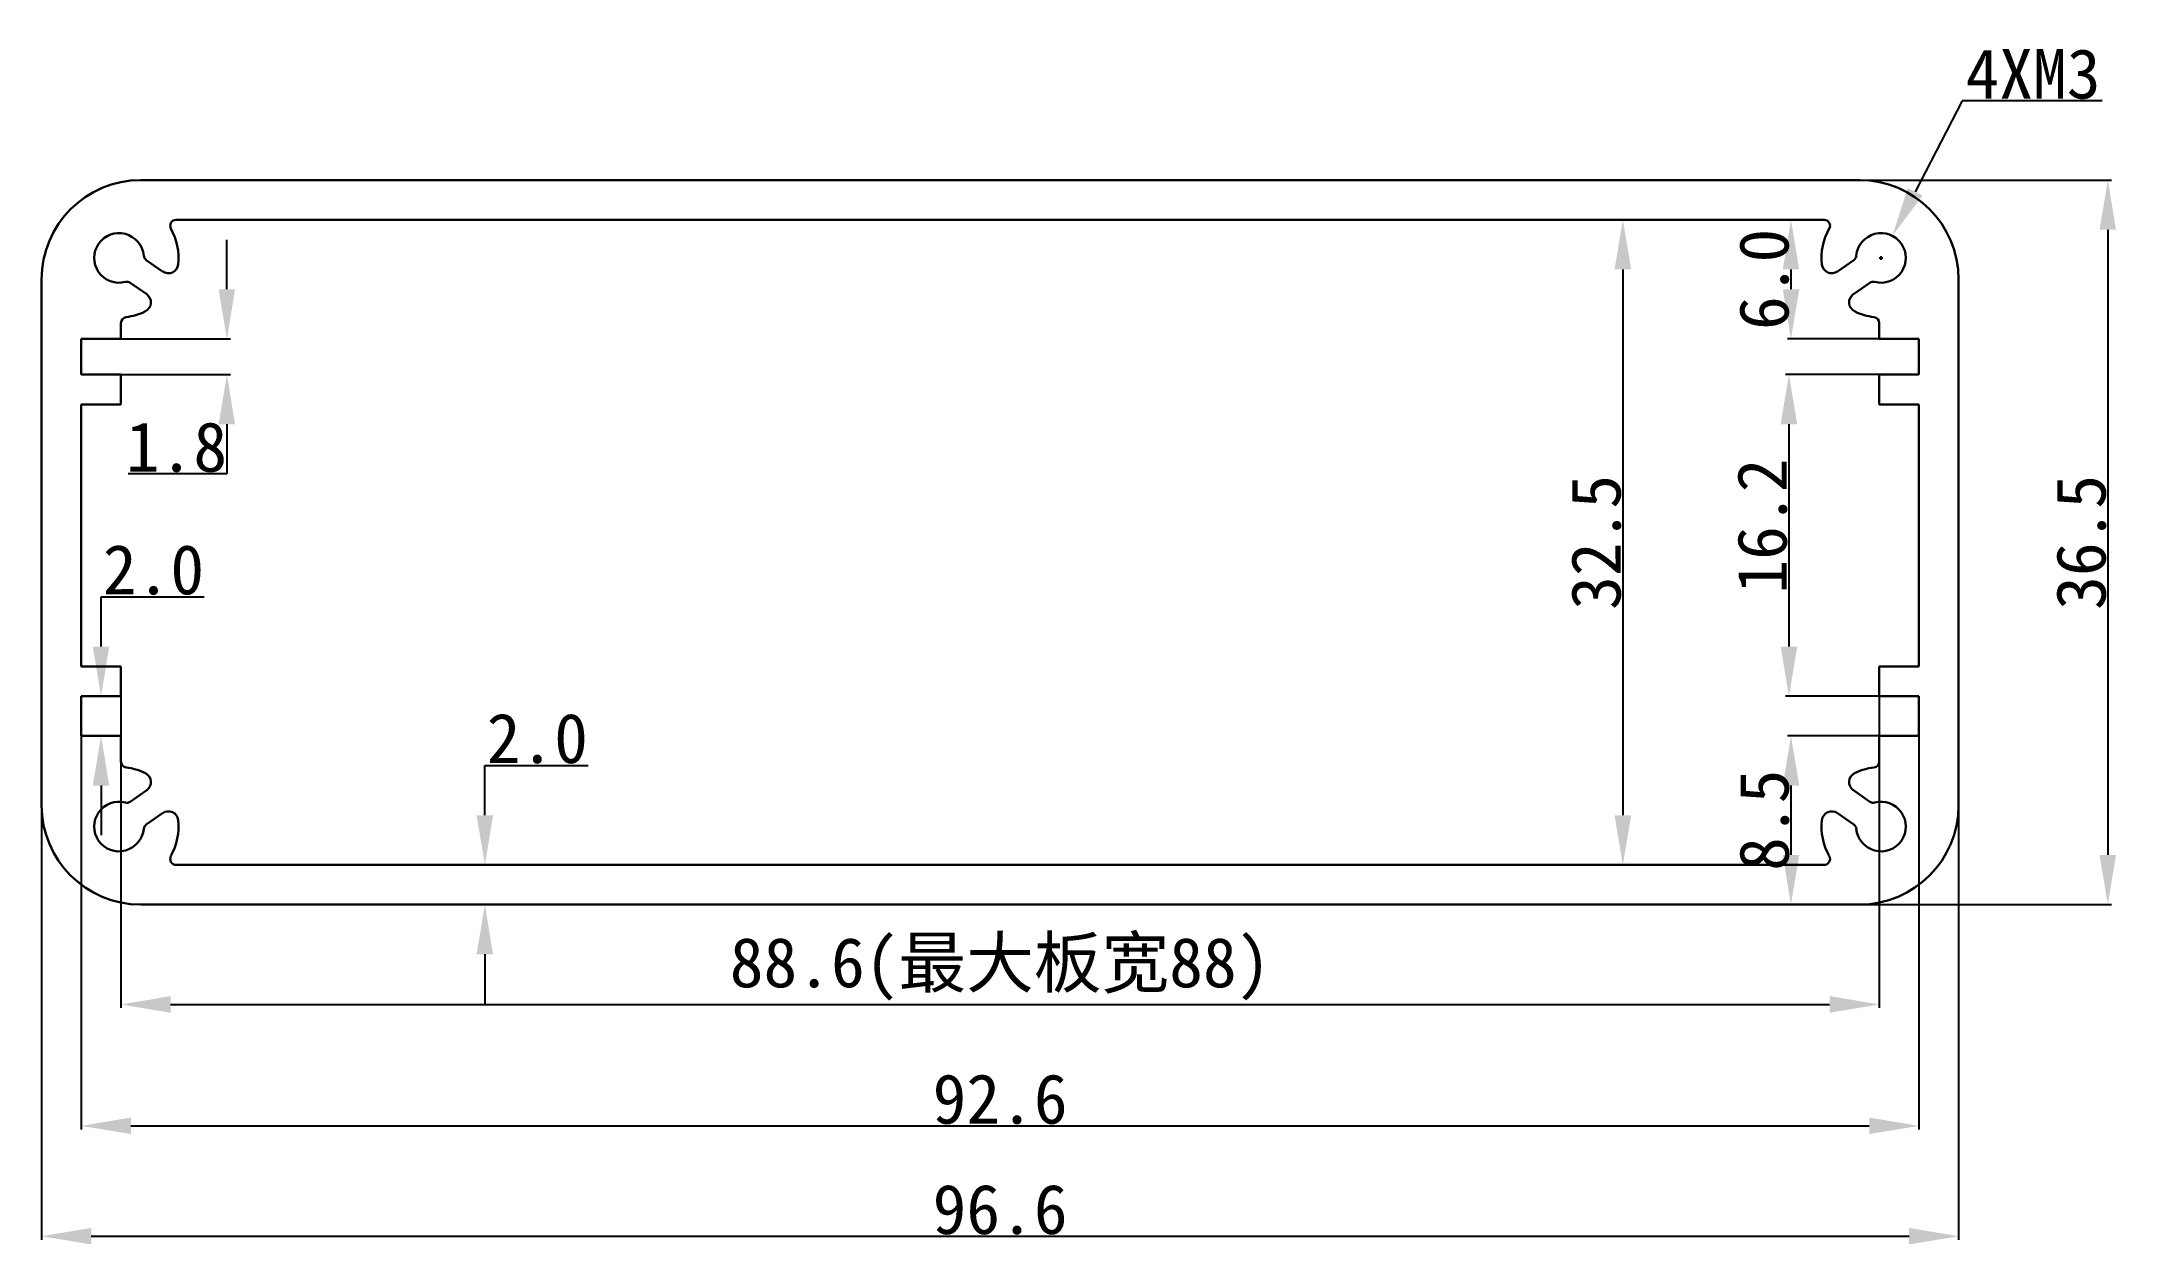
# Model space of a CAD drawing. Header units: inches. Extents: x 62 to 167, y -12 to 48.
import ezdxf

# ---------------------------------------------------------------- set-up
doc = ezdxf.new("R2010")
doc.units = ezdxf.units.IN
doc.header["$MEASUREMENT"] = 0
doc.layers.get('Defpoints').update_dxf_attribs({"color": 3})
doc.layers.add('壳体层', color=7, linetype='Continuous', lineweight=30)
doc.layers.add('标注层', color=7, linetype='Continuous')
doc.layers.add('槽宽标注', color=30, linetype='Continuous')
doc.styles.get("Standard").update_dxf_attribs({"font": 'simhei.ttf'})
doc.dimstyles.get("Standard").update_dxf_attribs({"dimtxt": 2.5, "dimasz": 2.5, "dimexe": 0.18, "dimexo": 0.0625, "dimgap": 0.09, "dimtad": 1, "dimtoh": 1, "dimdec": 1, "dimzin": 0, "dimdsep": 46, "dimtxsty": 'Standard', "dimcen": 0.09, "dimadec": 0, "dimazin": 0, "dimtfac": 1, "dimtdec": 1, "dimtofl": 0, "dimtmove": 0, "dimatfit": 3, "dimfxl": 1, "dimtolj": 1, "dimtzin": 0, "dimarcsym": 0})

# ---------------------------------------------------------------- blocks, each defined once
blk = doc.blocks.new('*D2')
at = {"layer": 'Defpoints', "color": 0, "transparency": 16777216}
for p in [(62, 13.6), (158.6, 13.6), (158.6, -11.86)]:
    blk.add_point(p, dxfattribs=at)
at = {"layer": '标注层', "color": 0, "lineweight": -2, "transparency": 16777216}
for p, q in [((62, 13.53), (62, -12.04)), ((158.6, 13.53), (158.6, -12.04)), ((64.5, -11.86), (156.1, -11.86))]:
    blk.add_line(p, q, dxfattribs=at)
at = {"layer": '标注层', "color": 0, "transparency": 16777216}
for points in [[(64.5, -11.44), (64.5, -12.27), (62, -11.86)], [(156.1, -11.44), (156.1, -12.27), (158.6, -11.86)]]:
    blk.add_solid(points, dxfattribs=at)
at = {"layer": '标注层', "color": 0, "transparency": 16777216, "insert": (110.3, -10.52), "char_height": 2.5, "attachment_point": 5}
blk.add_mtext('\\A1;96.6', dxfattribs=at)
blk = doc.blocks.new('*D3')
at = {"layer": 'Defpoints', "color": 0, "transparency": 16777216}
for p in [(64, 14.35), (156.6, 14.35), (156.6, -6.3)]:
    blk.add_point(p, dxfattribs=at)
at = {"layer": '标注层', "color": 0, "lineweight": -2, "transparency": 16777216}
for p, q in [((64, 14.29), (64, -6.48)), ((156.6, 14.29), (156.6, -6.48)), ((66.5, -6.3), (154.1, -6.3))]:
    blk.add_line(p, q, dxfattribs=at)
at = {"layer": '标注层', "color": 0, "transparency": 16777216}
for points in [[(66.5, -5.88), (66.5, -6.71), (64, -6.3)], [(154.1, -5.88), (154.1, -6.71), (156.6, -6.3)]]:
    blk.add_solid(points, dxfattribs=at)
at = {"layer": '标注层', "color": 0, "transparency": 16777216, "insert": (110.3, -4.96), "char_height": 2.5, "attachment_point": 5}
blk.add_mtext('\\A1;92.6', dxfattribs=at)
blk = doc.blocks.new('*D4')
at = {"layer": 'Defpoints', "color": 0, "transparency": 16777216}
for p in [(149.41, 41.35), (150.57, 4.85), (166.12, 4.85)]:
    blk.add_point(p, dxfattribs=at)
at = {"layer": '标注层', "color": 0, "lineweight": -2, "transparency": 16777216}
for p, q in [((149.48, 41.35), (166.3, 41.35)), ((166.12, 38.85), (166.12, 7.35)), ((150.63, 4.85), (166.3, 4.85))]:
    blk.add_line(p, q, dxfattribs=at)
at = {"layer": '标注层', "color": 0, "transparency": 16777216}
for points in [[(165.7, 38.85), (166.53, 38.85), (166.12, 41.35)], [(165.7, 7.35), (166.53, 7.35), (166.12, 4.85)]]:
    blk.add_solid(points, dxfattribs=at)
at = {"layer": '标注层', "color": 0, "transparency": 16777216, "insert": (164.78, 23.1), "char_height": 2.5, "attachment_point": 5, "rotation": 90}
blk.add_mtext('\\A1;36.5', dxfattribs=at)
blk = doc.blocks.new('*D5')
at = {"layer": 'Defpoints', "color": 0, "transparency": 16777216}
for p in [(65, 15.35), (65, 15.35), (65, 13.35)]:
    blk.add_point(p, dxfattribs=at)
at = {"layer": '标注层', "color": 0, "lineweight": -2, "transparency": 16777216}
for p, q in [((65, 17.85), (65, 20.35)), ((65, 20.35), (70.2, 20.35)), ((64.93, 15.35), (64.82, 15.35)), ((64.93, 13.35), (64.82, 13.35)), ((65, 10.85), (65, 8.35))]:
    blk.add_line(p, q, dxfattribs=at)
at = {"layer": '标注层', "color": 0, "transparency": 16777216}
for points in [[(64.58, 17.85), (65.41, 17.85), (65, 15.35)], [(64.58, 10.85), (65.41, 10.85), (65, 13.35)]]:
    blk.add_solid(points, dxfattribs=at)
at = {"layer": '标注层', "color": 0, "transparency": 16777216, "insert": (67.64, 21.71), "char_height": 2.5, "attachment_point": 5}
blk.add_mtext('\\A1;2.0', dxfattribs=at)
blk = doc.blocks.new('*D6')
at = {"layer": 'Defpoints', "color": 0, "transparency": 16777216}
for p in [(65, 33.35), (65, 31.55), (71.34, 31.55)]:
    blk.add_point(p, dxfattribs=at)
at = {"layer": '标注层', "color": 0, "lineweight": -2, "transparency": 16777216}
for p, q in [((71.34, 35.85), (71.34, 38.35)), ((65.06, 33.35), (71.52, 33.35)), ((65.06, 31.55), (71.52, 31.55)), ((71.34, 29.05), (71.34, 26.55)), ((71.34, 26.55), (66.36, 26.55))]:
    blk.add_line(p, q, dxfattribs=at)
at = {"layer": '标注层', "color": 0, "transparency": 16777216}
for points in [[(70.92, 35.85), (71.75, 35.85), (71.34, 33.35)], [(70.92, 29.05), (71.75, 29.05), (71.34, 31.55)]]:
    blk.add_solid(points, dxfattribs=at)
at = {"layer": '标注层', "color": 0, "transparency": 16777216, "insert": (68.8, 27.89), "char_height": 2.5, "attachment_point": 5}
blk.add_mtext('\\A1;1.8', dxfattribs=at)
blk = doc.blocks.new('*D7')
at = {"layer": 'Defpoints', "color": 0, "transparency": 16777216}
for p in [(84.34, 6.85), (84.34, 6.85), (84.34, 4.85)]:
    blk.add_point(p, dxfattribs=at)
at = {"layer": '标注层', "color": 0, "lineweight": -2, "transparency": 16777216}
for p, q in [((84.34, 9.35), (84.34, 11.85)), ((84.34, 11.85), (89.54, 11.85)), ((84.27, 6.85), (84.16, 6.85)), ((84.27, 4.85), (84.16, 4.85)), ((84.34, 2.35), (84.34, -0.15))]:
    blk.add_line(p, q, dxfattribs=at)
at = {"layer": '标注层', "color": 0, "transparency": 16777216}
for points in [[(83.92, 9.35), (84.75, 9.35), (84.34, 6.85)], [(83.92, 2.35), (84.75, 2.35), (84.34, 4.85)]]:
    blk.add_solid(points, dxfattribs=at)
at = {"layer": '标注层', "color": 0, "transparency": 16777216, "insert": (86.98, 13.21), "char_height": 2.5, "attachment_point": 5}
blk.add_mtext('\\A1;2.0', dxfattribs=at)
blk = doc.blocks.new('*D8')
at = {"layer": 'Defpoints', "color": 0, "transparency": 16777216}
for p in [(66, 16.1), (154.6, 16.1), (154.6, -0.18)]:
    blk.add_point(p, dxfattribs=at)
at = {"layer": '槽宽标注', "color": 0, "lineweight": -2, "transparency": 16777216}
for p, q in [((66, 16.04), (66, -0.36)), ((154.6, 16.04), (154.6, -0.36)), ((68.5, -0.18), (152.1, -0.18))]:
    blk.add_line(p, q, dxfattribs=at)
at = {"layer": '槽宽标注', "color": 0, "transparency": 16777216}
for points in [[(68.5, 0.24), (68.5, -0.6), (66, -0.18)], [(152.1, 0.24), (152.1, -0.6), (154.6, -0.18)]]:
    blk.add_solid(points, dxfattribs=at)
at = {"layer": '槽宽标注', "color": 0, "transparency": 16777216, "insert": (110.3, 1.6), "char_height": 2.5, "attachment_point": 5}
blk.add_mtext('\\A1;88.6(最大板宽88)', dxfattribs=at)
blk = doc.blocks.new('*D9')
at = {"layer": 'Defpoints', "color": 0, "transparency": 16777216}
for p in [(155.26, 38.54), (154.12, 36.32)]:
    blk.add_point(p, dxfattribs=at)
at = {"layer": '标注层', "color": 0, "lineweight": -2, "transparency": 16777216}
for p, q in [((158.78, 45.35), (156.41, 40.76)), ((165.83, 45.35), (158.78, 45.35)), ((154.6, 37.43), (154.78, 37.43)), ((154.69, 37.34), (154.69, 37.52))]:
    blk.add_line(p, q, dxfattribs=at)
at = {"layer": '标注层', "color": 0, "transparency": 16777216}
blk.add_solid([(156.04, 40.95), (156.78, 40.57), (155.26, 38.54)], dxfattribs=at)
at = {"layer": '标注层', "color": 0, "transparency": 16777216, "insert": (162.35, 46.69), "char_height": 2.5, "attachment_point": 5}
blk.add_mtext('\\A1;{\\f@SimHei|b0|i0|c134|p49;4XM3}', dxfattribs=at)
blk = doc.blocks.new('*D10')
at = {"layer": 'Defpoints', "color": 0, "transparency": 16777216}
for p in [(155.6, 31.55), (150.05, 15.35), (155.6, 15.35)]:
    blk.add_point(p, dxfattribs=at)
at = {"layer": '标注层', "color": 0, "lineweight": -2, "transparency": 16777216}
for p, q in [((155.53, 31.55), (149.87, 31.55)), ((150.05, 29.05), (150.05, 17.85)), ((155.53, 15.35), (149.87, 15.35))]:
    blk.add_line(p, q, dxfattribs=at)
at = {"layer": '标注层', "color": 0, "transparency": 16777216}
for points in [[(149.63, 29.05), (150.47, 29.05), (150.05, 31.55)], [(149.63, 17.85), (150.47, 17.85), (150.05, 15.35)]]:
    blk.add_solid(points, dxfattribs=at)
at = {"layer": '标注层', "color": 0, "transparency": 16777216, "insert": (148.71, 23.92), "char_height": 2.5, "attachment_point": 5, "rotation": 90}
blk.add_mtext('\\A1;16.2', dxfattribs=at)
blk = doc.blocks.new('*D11')
at = {"layer": 'Defpoints', "color": 0, "transparency": 16777216}
for p in [(141.93, 39.35), (141.68, 6.85), (142.91, 6.85)]:
    blk.add_point(p, dxfattribs=at)
at = {"layer": '标注层', "color": 0, "lineweight": -2, "transparency": 16777216}
for p, q in [((141.86, 39.35), (141.5, 39.35)), ((141.68, 36.85), (141.68, 9.35)), ((142.85, 6.85), (141.5, 6.85))]:
    blk.add_line(p, q, dxfattribs=at)
at = {"layer": '标注层', "color": 0, "transparency": 16777216}
for points in [[(141.26, 36.85), (142.1, 36.85), (141.68, 39.35)], [(141.26, 9.35), (142.1, 9.35), (141.68, 6.85)]]:
    blk.add_solid(points, dxfattribs=at)
at = {"layer": '标注层', "color": 0, "transparency": 16777216, "insert": (140.34, 23.1), "char_height": 2.5, "attachment_point": 5, "rotation": 90}
blk.add_mtext('\\A1;32.5', dxfattribs=at)
blk = doc.blocks.new('*D12')
at = {"layer": 'Defpoints', "color": 0, "transparency": 16777216}
for p in [(150.24, 39.35), (150.15, 33.35), (155.6, 33.35)]:
    blk.add_point(p, dxfattribs=at)
at = {"layer": '标注层', "color": 0, "lineweight": -2, "transparency": 16777216}
for p, q in [((150.17, 39.35), (149.97, 39.35)), ((150.15, 36.85), (150.15, 35.85)), ((155.53, 33.35), (149.97, 33.35))]:
    blk.add_line(p, q, dxfattribs=at)
at = {"layer": '标注层', "color": 0, "transparency": 16777216}
for points in [[(149.74, 36.85), (150.57, 36.85), (150.15, 39.35)], [(149.74, 35.85), (150.57, 35.85), (150.15, 33.35)]]:
    blk.add_solid(points, dxfattribs=at)
at = {"layer": '标注层', "color": 0, "transparency": 16777216, "insert": (148.8, 36.35), "char_height": 2.5, "attachment_point": 5, "rotation": 90}
blk.add_mtext('\\A1;6.0', dxfattribs=at)
blk = doc.blocks.new('*D13')
at = {"layer": 'Defpoints', "color": 0, "transparency": 16777216}
for p in [(155.6, 13.35), (150.15, 4.85), (152.54, 4.85)]:
    blk.add_point(p, dxfattribs=at)
at = {"layer": '标注层', "color": 0, "lineweight": -2, "transparency": 16777216}
for p, q in [((155.53, 13.35), (149.97, 13.35)), ((150.15, 10.85), (150.15, 7.35)), ((152.48, 4.85), (149.97, 4.85))]:
    blk.add_line(p, q, dxfattribs=at)
at = {"layer": '标注层', "color": 0, "transparency": 16777216}
for points in [[(149.74, 10.85), (150.57, 10.85), (150.15, 13.35)], [(149.74, 7.35), (150.57, 7.35), (150.15, 4.85)]]:
    blk.add_solid(points, dxfattribs=at)
at = {"layer": '标注层', "color": 0, "transparency": 16777216, "insert": (148.81, 9.1), "char_height": 2.5, "attachment_point": 5, "rotation": 90}
blk.add_mtext('\\A1;8.5', dxfattribs=at)

msp = doc.modelspace()

# ---------------------------------------------------------------- linework, layer by layer
at = {"layer": '壳体层'}
for p, q in [((153.6, 41.35), (67, 41.35)), ((151.82, 39.35), (68.78, 39.35)), ((67.27, 37.32), (68.1, 36.75)), ((153.32, 37.32), (152.49, 36.75)), ((62, 36.35), (62, 9.85)), ((66.47, 36.18), (67.3, 35.6)), ((154.12, 36.18), (153.3, 35.6)), ((158.6, 36.35), (158.6, 9.85)), ((66, 33.35), (66, 34.15)), ((154.6, 33.35), (154.6, 34.15)), ((64, 33.35), (64, 31.55)), ((64, 33.35), (66, 33.35)), ((156.6, 33.35), (154.6, 33.35)), ((156.6, 33.35), (156.6, 31.55)), ((64, 31.55), (66, 31.55)), ((66, 30.05), (66, 31.55)), ((154.6, 30.05), (154.6, 31.55)), ((156.6, 31.55), (154.6, 31.55)), ((64, 30.05), (66, 30.05)), ((64, 30.05), (64, 16.85)), ((156.6, 30.05), (154.6, 30.05)), ((156.6, 30.05), (156.6, 16.85)), ((64, 16.85), (66, 16.85)), ((66, 16.85), (66, 15.35)), ((154.6, 16.85), (154.6, 15.35)), ((156.6, 16.85), (154.6, 16.85)), ((64, 15.35), (64, 13.35)), ((64, 15.35), (66, 15.35)), ((156.6, 15.35), (154.6, 15.35)), ((156.6, 15.35), (156.6, 13.35)), ((64, 13.35), (66, 13.35)), ((66, 13.35), (66, 12.06)), ((156.6, 13.35), (154.6, 13.35)), ((154.6, 13.35), (154.6, 12.06)), ((66.47, 10.03), (67.3, 10.61)), ((154.12, 10.03), (153.3, 10.61)), ((67.27, 8.89), (68.1, 9.46)), ((153.32, 8.89), (152.49, 9.46)), ((151.82, 6.85), (68.78, 6.85)), ((67, 4.85), (153.6, 4.85))]:
    msp.add_line(p, q, dxfattribs=at)
for centre, radius, start, end in [((67, 36.35), 5, 90, 180), ((153.6, 36.35), 5, 0, 90), ((68.78, 39.05), 0.3, 90, 209.4927), ((65.9, 37.43), 3, 353.6854, 29.4927), ((154.69, 37.43), 3, 150.5073, 186.3146), ((151.82, 39.05), 0.3, 330.5073, 90), ((65.9, 37.43), 1.25, 5.1778, 284.8222), ((154.69, 37.43), 1.25, 255.1778, 174.8222), ((67.45, 37.57), 0.3, 185.1778, 235), ((68.39, 37.16), 0.5, 235, 353.6854), ((152.21, 37.16), 0.5, 186.3146, 305), ((153.15, 37.57), 0.3, 305, 354.8222), ((66.3, 35.93), 0.3, 55, 104.8222), ((67.01, 35.19), 0.5, 296.3146, 55), ((153.58, 35.19), 0.5, 125, 243.6854), ((154.29, 35.93), 0.3, 75.1778, 125), ((65.9, 37.43), 3, 276.8551, 296.3146), ((154.69, 37.43), 3, 243.6854, 263.1449), ((66.3, 34.15), 0.3, 96.8551, 180), ((154.3, 34.15), 0.3, 0, 83.1449), ((66.3, 12.06), 0.3, 180, 263.1449), ((65.9, 8.78), 3, 63.6854, 83.1449), ((154.69, 8.78), 3, 96.8551, 116.3146), ((154.3, 12.06), 0.3, 276.8551, 360), ((67.01, 11.02), 0.5, 305, 63.6854), ((153.58, 11.02), 0.5, 116.3146, 235), ((67, 9.85), 5, 180, 270), ((65.9, 8.78), 1.25, 75.1778, 354.8222), ((66.3, 10.28), 0.3, 255.1778, 305), ((68.39, 9.05), 0.5, 6.3146, 125), ((152.21, 9.05), 0.5, 55, 173.6854), ((154.69, 8.78), 1.25, 185.1778, 104.8222), ((153.6, 9.85), 5, 270, 0), ((154.29, 10.28), 0.3, 235, 284.8222), ((67.45, 8.64), 0.3, 125, 174.8222), ((65.9, 8.78), 3, 330.5073, 6.3146), ((154.69, 8.78), 3, 173.6854, 209.4927), ((153.15, 8.64), 0.3, 5.1778, 55), ((68.78, 7.15), 0.3, 150.5073, 270), ((151.82, 7.15), 0.3, 270, 29.4927)]:
    msp.add_arc(centre, radius, start, end, dxfattribs=at)

# ---------------------------------------------------------------- dimensions: what is measured, and where the dimension line sits
at = {"layer": '标注层'}
dim = msp.add_diameter_dim_2p(p1=(154.12, 36.32), p2=(155.26, 38.54), text='{\\f@SimHei|b0|i0|c134|p49;4XM3}', dimstyle='Standard', dxfattribs=at)
dim.commit()
dim.dimension.update_dxf_attribs({"geometry": '*D9', "text_midpoint": (162.35, 45.35), "dimtype": 163})
for base, p1, p2, picture, middle in [((166.12, 4.85), (149.41, 41.35), (150.57, 4.85), '*D4', (164.78, 23.1)), ((141.68, 6.85), (141.93, 39.35), (142.91, 6.85), '*D11', (140.34, 23.1)), ((150.15, 33.35), (150.24, 39.35), (155.6, 33.35), '*D12', (148.8, 36.35)), ((71.34, 31.55), (65, 33.35), (65, 31.55), '*D6', (68.8, 27.89)), ((65, 15.35), (65, 13.35), (65, 15.35), '*D5', (67.64, 21.71)), ((84.34, 6.85), (84.34, 4.85), (84.34, 6.85), '*D7', (86.98, 13.21)), ((150.15, 4.85), (155.6, 13.35), (152.54, 4.85), '*D13', (148.81, 9.1))]:
    dim = msp.add_linear_dim(base=base, p1=p1, p2=p2, angle=90, dimstyle='Standard', dxfattribs=at)
    dim.commit()
    dim.dimension.update_dxf_attribs({"geometry": picture, "text_midpoint": middle})
dim = msp.add_linear_dim(base=(150.05, 15.35), p1=(155.6, 31.55), p2=(155.6, 15.35), angle=90, dimstyle='Standard', dxfattribs=at)
dim.commit()
dim.dimension.update_dxf_attribs({"geometry": '*D10', "text_midpoint": (150.05, 23.92), "dimtype": 160})
for base, p1, p2, picture, middle in [((156.6, -6.3), (64, 14.35), (156.6, 14.35), '*D3', (110.3, -6.3)), ((158.6, -11.86), (62, 13.6), (158.6, 13.6), '*D2', (110.3, -11.86))]:
    dim = msp.add_linear_dim(base=base, p1=p1, p2=p2, dimstyle='Standard', dxfattribs=at)
    dim.commit()
    dim.dimension.update_dxf_attribs({"geometry": picture, "text_midpoint": middle, "dimtype": 160})
at = {"layer": '槽宽标注'}
dim = msp.add_linear_dim(base=(154.6, -0.18), p1=(66, 16.1), p2=(154.6, 16.1), text='<>(最大板宽88)', dimstyle='Standard', dxfattribs=at)
dim.commit()
dim.dimension.update_dxf_attribs({"geometry": '*D8', "text_midpoint": (110.3, -0.18), "dimtype": 160})

doc.saveas('drawing.dxf')
